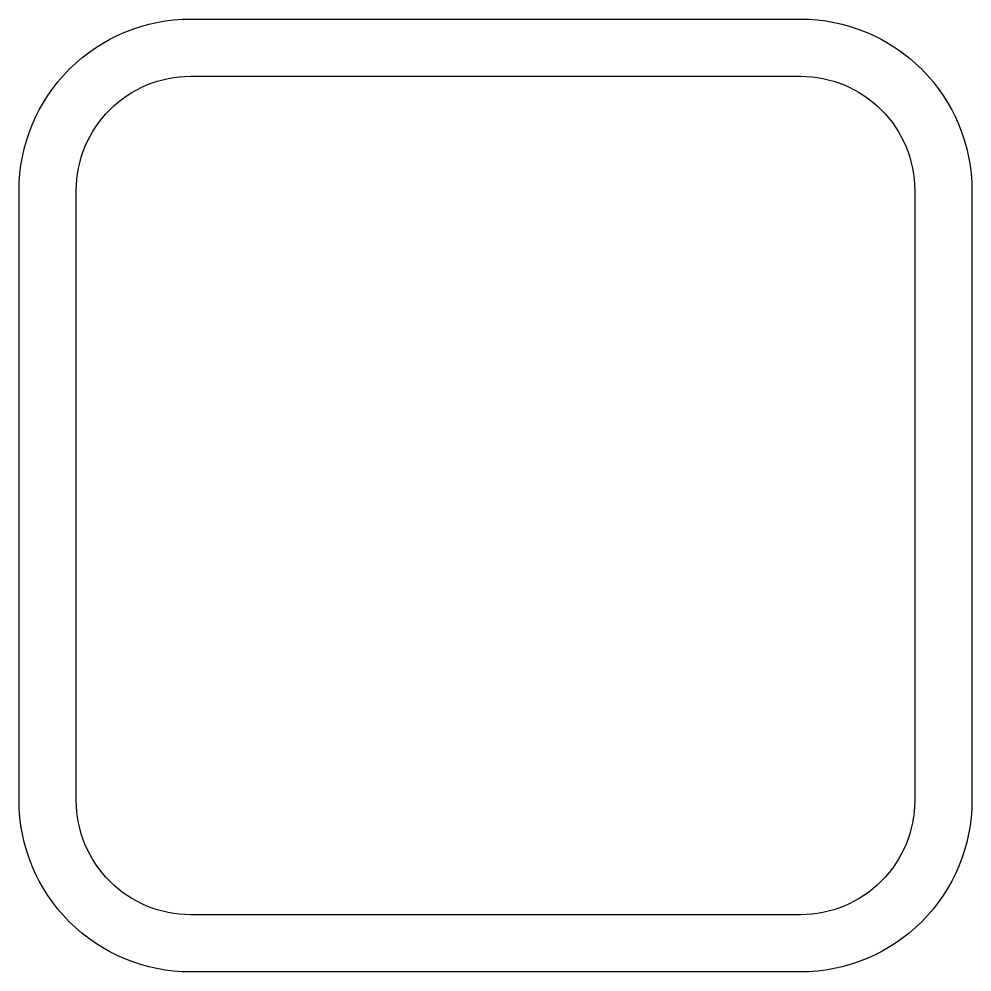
# Model space of a CAD drawing. Extents: x 145.2 to 195.2, y 195 to 245.
import ezdxf

# ---------------------------------------------------------------- set-up
doc = ezdxf.new("R2010")
doc.units = 0
doc.layers.add('ANA', color=220, linetype='CONTINUOUS')

msp = doc.modelspace()

# ---------------------------------------------------------------- linework, layer by layer
at = {"layer": 'ANA'}
for points in [[(145.214, 204.029), (145.214, 236.029, -0.414214), (154.214, 245.029), (186.214, 245.029, -0.414214), (195.214, 236.029), (195.214, 204.029, -0.414214), (186.214, 195.029), (154.214, 195.029, -0.414214)], [(148.214, 204.029), (148.214, 236.029, -0.414214), (154.214, 242.029), (186.214, 242.029, -0.414214), (192.214, 236.029), (192.214, 204.029, -0.414214), (186.214, 198.029), (154.214, 198.029, -0.414214)]]:
    msp.add_lwpolyline(points, format="xyb", close=True, dxfattribs=at)

doc.saveas('drawing.dxf')
